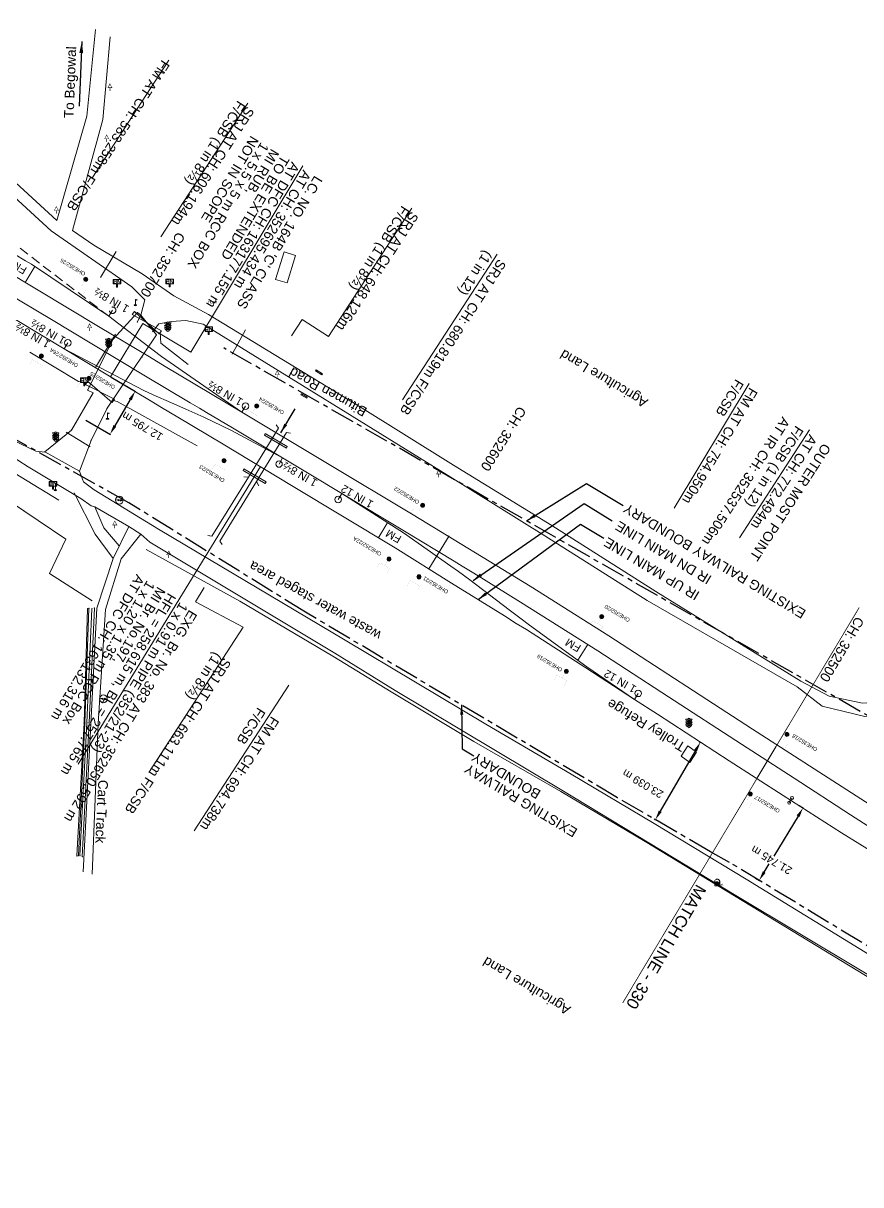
# Model space of a CAD drawing. Header units: metres. Extents: x 593168 to 611286, y 3401475 to 3412398.
# Drawn here: x 600349.7 to 600564.8, y 3407836.1 to 3408134.4 of the extents above; entities that cross this region are included whole.
import ezdxf
from ezdxf.enums import TextEntityAlignment as Align

# ---------------------------------------------------------------- set-up
doc = ezdxf.new("R2010")
doc.units = ezdxf.units.M
doc.header["$MEASUREMENT"] = 0
for name, pattern in [('CENTER', [2, 1.25, -0.25, 0.25, -0.25]), ('DASHED', [0.75, 0.5, -0.25]), ('PHANTOM', [2.5, 1.25, -0.25, 0.25, -0.25, 0.25, -0.25]), ('PHANTOM2', [1.25, 0.625, -0.125, 0.125, -0.125, 0.125, -0.125])]:
    doc.linetypes.add(name, pattern=pattern)
doc.layers.get('Defpoints').update_dxf_attribs({"lineweight": 0})
for name, color, linetype, lineweight in [('Arch', 7, 'Continuous', 0), ('BRIDGE DETAILS PLAN', 7, 'Continuous', 0), ('CANAL BOTTOM', 5, 'Continuous', 0), ('CANAL TOP', 5, 'Continuous', 0), ('Cart Track', 34, 'Continuous', 0), ('Compound Wall', 251, 'Continuous', 0), ('Culvert Parapet', 7, 'Continuous', 0), ('DFCC BOUNDARY', 6, 'CENTER', 0), ("DORAHA STN. SRJ's", 251, 'Continuous', 0), ('Electric Pole', 251, 'Continuous', 0), ('Exg track', 7, 'Continuous', 0), ("EXG. TP CH's", 7, 'Continuous', 0), ('Existing IR Chainage', 7, 'Continuous', 0), ('Existing IR Track', 7, 'Continuous', 0), ('Fence', 251, 'F-LINE', 0), ('Gate', 251, 'Continuous', 0), ('Grill', 251, 'Continuous', 0), ('Hecto metre stone', 251, 'Continuous', 0), ('Lamp_Post', 251, 'Continuous', 0), ('LC DETAILS IN PLAN', 7, 'Continuous', 0), ('Name Board', 251, 'Continuous', 0), ('OHE MAST', 8, 'Continuous', 0), ('OHE MAST TEXT', 8, 'Continuous', 0), ('Pavers', 7, 'Continuous', 0), ('PROPOSED DFCC TRACK', 1, 'Continuous', 0), ('Retaining Wall', 251, 'Continuous', 0), ('SH.NOS', 251, 'Continuous', 0), ('Shed', 251, 'Continuous', 0), ('Side Details', 251, 'Continuous', 0), ('Sign Board', 251, 'Continuous', 0), ('Subroad Edge', 34, 'Continuous', 0), ('Tbm Pillar', 251, 'Continuous', 0), ('Text1', 251, 'Continuous', 0), ('Trolley Stand', 251, 'Continuous', 0), ('Water Logged Area', 5, 'Continuous', 0)]:
    doc.layers.add(name, color=color, linetype=linetype, lineweight=lineweight)
doc.layers.add('Existing Railway Boundary', color=7, linetype='CENTER')
doc.layers.add('MATCH LINE', color=7, linetype='Continuous')
doc.styles.add('CUT-FILL', font='cut-fill.shx', dxfattribs={"height": 2})
doc.styles.add('NB', font='swissbo.ttf', dxfattribs={"height": 1.5})
doc.styles.add('ROMANS', font='romans.shx')
doc.styles.get("Standard").update_dxf_attribs({"font": 'arial.ttf'})
doc.styles.add('Style-Arial', font='arial.ttf')
doc.linetypes.add('F-LINE', pattern='A,0.6,["X",Standard,S=0.3,R=0,X=0,Y=-0.15],0.1', length=0.7)
doc.dimstyles.new('ISO-25', dxfattribs={"dimtxt": 2.5, "dimasz": 2.5, "dimexe": 1.25, "dimexo": 0.625, "dimtad": 1, "dimtxsty": 'Standard', "dimcen": 2.5, "dimadec": 0, "dimazin": 0, "dimtfac": 1, "dimtmove": 0, "dimatfit": 3, "dimfxl": 1, "dimarcsym": 0})
doc.dimstyles.get("Standard").update_dxf_attribs({"dimtxt": 2.5, "dimasz": 0.18, "dimexe": 0.18, "dimexo": 0.0625, "dimgap": 0.09, "dimtad": 0, "dimtih": 1, "dimtoh": 1, "dimdec": 3, "dimzin": 0, "dimdsep": 46, "dimtxsty": 'Standard', "dimcen": 0.09, "dimaunit": 1, "dimadec": 4, "dimazin": 0, "dimtfac": 1, "dimtdec": 3, "dimtofl": 0, "dimtmove": 0, "dimatfit": 3, "dimfxl": 1, "dimtolj": 1, "dimtzin": 0, "dimarcsym": 0})

# ---------------------------------------------------------------- blocks, each defined once
blk = doc.blocks.new('GT')
at = {"layer": 'Gate'}
for p, q in [((-0.5, -0.5), (-0.5, 0.5)), ((-0.5, 0.5), (0.5, -0.5)), ((0.5, 0.5), (0.5, -0.5))]:
    blk.add_line(p, q, dxfattribs=at)
blk.add_lwpolyline([(0.5, 0.5), (-0.5, -0.5)], dxfattribs=at)
blk = doc.blocks.new('EP')
blk.add_hatch(color=8).paths.add_polyline_path([(-0.21, -0.05), (-0.21, 0.16), (-0.93, -0.01), (-0.31, 0.07), (-0.31, -0.19), (0.31, 0), (0.31, -0.24), (0.94, -0.01), (0.41, -0.1), (0.43, 0.15)])
at = {"color": 8}
for p, q in [((-0.93, -0.01), (-0.21, 0.16)), ((-0.31, 0.07), (-0.93, -0.01)), ((-0.31, -0.19), (-0.31, 0.07)), ((0.31, 0), (-0.31, -0.19)), ((-0.21, 0.16), (-0.21, -0.05)), ((-0.21, -0.05), (0.43, 0.15)), ((0.31, -0.24), (0.31, 0)), ((0.43, 0.15), (0.41, -0.1)), ((0.94, -0.01), (0.31, -0.24)), ((0.41, -0.1), (0.94, -0.01))]:
    blk.add_line(p, q, dxfattribs=at)
blk.add_circle((0, 0), 1, dxfattribs=at)
blk = doc.blocks.new('HMS')
at = {"color": 1, "linetype": 'PHANTOM'}
for p, q in [((-0.62, 0), (-0.62, 1.24)), ((-0.62, 0), (0.62, 0)), ((0.62, 0), (0.62, 1.24))]:
    blk.add_line(p, q, dxfattribs=at)
blk.add_arc((0, 1.05), 0.648, 16.8431, 163.1569, dxfattribs=at)
at = {"color": 1, "linetype": 'PHANTOM', "style": 'ROMANS', "width": 0.9}
blk.add_text('HM', height=0.69, dxfattribs=at).set_placement((-0.65, 0.45))
blk = doc.blocks.new('LP')
for points in [[(0, 0), (0, 1.5)], [(0.25, 1.35), (0.44, 1.35)]]:
    blk.add_lwpolyline(points)
for centre, radius, start, end in [((0.07, 0.99), 0.519, 57.6425, 97.3165), ((0.34, 1.33), 0.094, 11.7012, 168.0476)]:
    blk.add_arc(centre, radius, start, end)
at = {"extrusion": (0, 0, -1)}
blk.add_ellipse((0, 0.01), major_axis=(0.308, 0), ratio=0.400495, dxfattribs=at)
blk.add_ellipse((0.35, 1.36), major_axis=(0.0017, 0.0438), ratio=0.461056, start_param=1.74022, end_param=4.575836)
blk = doc.blocks.new('NB')
for p, q in [((-0.98, 0.82), (-0.98, 1.98)), ((-0.98, 1.98), (0.98, 1.98)), ((-0.98, 0.82), (0.98, 0.82)), ((-0.13, 0.82), (-0.13, 0)), ((-0.13, 0), (0.13, 0)), ((0.13, 0.82), (0.13, 0)), ((0.98, 1.98), (0.98, 0.82))]:
    blk.add_line(p, q)
at = {"style": 'NB', "width": 1.025371}
blk.add_text('NB', height=0.988, rotation=180, dxfattribs=at).set_placement((0, 1.39), align=Align.MIDDLE)
blk = doc.blocks.new('SIG')
for color, points in [(1, [(-0.22, 0.42, 0.180295), (-0.01, 0.33, -0.00255), (0.01, 0.33, -0.00255), (0.02, 0.33, 0.180295), (0.23, 0.42, -0.002654), (0.25, 0.44, 0.184495), (0.33, 0.65, 1.000001), (-0.32, 0.65, 0.184495), (-0.24, 0.44, -0.002654)]), (2, [(0.23, -0.23, -0.002654), (0.25, -0.21, 0.184495), (0.33, 0.01, 1.000001), (-0.32, 0.01, 0.184495), (-0.24, -0.21, -0.002654), (-0.22, -0.23, 0.180295), (-0.01, -0.32, -0.00255), (0.01, -0.32, -0.00255), (0.02, -0.32, 0.180295)]), (3, [(0.23, -0.88, -0.002654), (0.25, -0.86, 0.184495), (0.33, -0.64, 1.000001), (-0.32, -0.64, 0.184495), (-0.24, -0.86, -0.002654), (-0.22, -0.88, 0.395599)])]:
    blk.add_hatch(color=color).paths.add_polyline_path(points)
for p, q in [((-0.31, 0.98), (-0.32, -0.9)), ((0.33, -0.9), (0.32, 0.98))]:
    blk.add_line(p, q)
for points in [[(-0.31, 0.98), (-0.81, 0.98, 0.198758), (-0.42, 0.41, 0.003814), (-0.31, 0.39, 0.003814)], [(-0.31, 0.33), (-0.81, 0.33, 0.198758), (-0.42, -0.23, 0.003727), (-0.32, -0.26, 0.003727)], [(0.32, 0.98), (0.82, 0.98, -0.198758), (0.44, 0.41, -0.003814), (0.32, 0.39, -0.003814)], [(0.32, 0.33), (0.82, 0.33, -0.198758), (0.44, -0.23, -0.003727), (0.33, -0.26, -0.003727)], [(-0.32, -0.32), (-0.81, -0.32, 0.198758), (-0.42, -0.88, 0.003639), (-0.32, -0.9)], [(0.33, -0.32), (0.82, -0.32, -0.198758), (0.44, -0.88, -0.003639), (0.33, -0.9)]]:
    blk.add_lwpolyline(points, format="xyb")
for centre, radius, start, end in [((0.01, 0.91), 0.324, 12.4049, 167.5951), ((0.01, 0.81), 0.357, 27.7578, 152.2422), ((0.01, -0.9), 0.324, 181.4572, 358.5428)]:
    blk.add_arc(centre, radius, start, end)
blk = doc.blocks.new('TSB')
at = {"const_width": 0.132}
blk.add_lwpolyline([(-0.51, 0.84), (0.54, 0.84), (0, 1.85)], close=True, dxfattribs=at)
at = {"const_width": 0.142}
blk.add_lwpolyline([(0, 0.84), (0, 0)], dxfattribs=at)
blk = doc.blocks.new('TSB110')
at = {"layer": 'SH.NOS', "const_width": 0.132}
blk.add_lwpolyline([(-0.51, 0.84), (0.54, 0.84), (0, 1.85)], close=True, dxfattribs=at)
at = {"layer": 'SH.NOS', "const_width": 0.142}
blk.add_lwpolyline([(0, 0.84), (0, 0)], dxfattribs=at)
at = {"layer": 'SH.NOS', "style": 'CUT-FILL'}
blk.add_text('110', height=0.2, dxfattribs=at).set_placement((-0.23, 1.03))
blk = doc.blocks.new('OHE MAST')
h = blk.add_hatch(color=256)
h.dxf.hatch_style = 1
edge = h.paths.add_edge_path()
edge.add_arc((0, 0), 0.514, 0, 360)
at = {"const_width": 0.01}
for points in [[(1.5, 3.5), (1.5, 2), (-1.5, 2), (-1.5, 3.5)], [(0, 2), (0, 0)]]:
    blk.add_lwpolyline(points, dxfattribs=at)
blk.add_circle((0, 0), 0.514)
blk = doc.blocks.new('*D232')
at = {"layer": 'Defpoints', "color": 0, "transparency": 16777216}
for p in [(600372.19, 3408043.56), (600365.71, 3408032.53), (600372.04, 3408028.82)]:
    blk.add_point(p, dxfattribs=at)
at = {"layer": 'PROPOSED DFCC TRACK', "color": 0, "lineweight": -2, "transparency": 16777216}
for p, q in [((600372.29, 3408043.5), (600378.62, 3408039.79)), ((600377.24, 3408037.7), (600373.3, 3408030.98)), ((600365.82, 3408032.46), (600372.14, 3408028.76))]:
    blk.add_line(p, q, dxfattribs=at)
at = {"layer": 'PROPOSED DFCC TRACK', "color": 0, "transparency": 16777216}
for points in [[(600376.88, 3408037.91), (600377.6, 3408037.49), (600378.51, 3408039.86)], [(600372.94, 3408031.19), (600373.66, 3408030.77), (600372.04, 3408028.82)]]:
    blk.add_solid(points, dxfattribs=at)
at = {"layer": 'PROPOSED DFCC TRACK', "color": 0, "lineweight": 0, "transparency": 16777216, "insert": (600380.36, 3408030.89), "char_height": 2, "attachment_point": 5, "rotation": 149, "style": 'Style-Arial'}
blk.add_mtext('\\A1;12.795 m', dxfattribs=at)
blk = doc.blocks.new('TerminatorOpen_0.5')
at = {"color": 0, "linetype": 'ByBlock', "lineweight": -2}
for q in [(-1, 0.25), (-1, 0), (-1, -0.25)]:
    blk.add_line((0, 0), q, dxfattribs=at)
blk = doc.blocks.new('*D177')
at = {"layer": 'Defpoints', "color": 0, "linetype": 'ByBlock', "ltscale": 5, "transparency": 16777216}
for p in [(600548.91, 3407933.51), (600537.65, 3407914.91), (600538.73, 3407914.25)]:
    blk.add_point(p, dxfattribs=at)
at = {"layer": 'DFCC BOUNDARY', "color": 0, "linetype": 'ByBlock', "lineweight": -2, "ltscale": 5, "transparency": 16777216}
for p, q in [((600549.02, 3407933.44), (600550.1, 3407932.79)), ((600548.7, 3407930.71), (600542.49, 3407920.46)), ((600540.03, 3407916.39), (600541.3, 3407918.5)), ((600537.75, 3407914.84), (600538.84, 3407914.19))]:
    blk.add_line(p, q, dxfattribs=at)
at = {"layer": 'DFCC BOUNDARY', "color": 0, "linetype": 'ByBlock', "ltscale": 5, "transparency": 16777216}
for points in [[(600548.34, 3407930.93), (600549.06, 3407930.5), (600549.99, 3407932.85)], [(600539.67, 3407916.61), (600540.38, 3407916.17), (600538.73, 3407914.25)]]:
    blk.add_solid(points, dxfattribs=at)
at = {"layer": 'DFCC BOUNDARY', "color": 0, "linetype": 'ByBlock', "ltscale": 5, "transparency": 16777216, "insert": (600541.9, 3407919.48), "char_height": 2, "attachment_point": 5, "rotation": 149, "style": 'Style-Arial'}
blk.add_mtext('\\A1;21.745 m', dxfattribs=at)
blk = doc.blocks.new('*D186')
at = {"layer": 'Defpoints', "color": 0, "linetype": 'ByBlock', "ltscale": 5, "transparency": 16777216}
for p in [(600523.23, 3407950), (600511.64, 3407930.08), (600512.07, 3407929.83)]:
    blk.add_point(p, dxfattribs=at)
at = {"layer": 'DFCC BOUNDARY', "color": 0, "linetype": 'ByBlock', "lineweight": -2, "ltscale": 5, "transparency": 16777216}
for p, q in [((600523.34, 3407949.93), (600523.76, 3407949.68)), ((600522.4, 3407947.59), (600513.33, 3407932)), ((600511.75, 3407930.02), (600512.18, 3407929.77))]:
    blk.add_line(p, q, dxfattribs=at)
at = {"layer": 'DFCC BOUNDARY', "color": 0, "linetype": 'ByBlock', "ltscale": 5, "transparency": 16777216}
for points in [[(600522.04, 3407947.8), (600522.76, 3407947.38), (600523.66, 3407949.75)], [(600512.97, 3407932.2), (600513.69, 3407931.79), (600512.07, 3407929.83)]]:
    blk.add_solid(points, dxfattribs=at)
at = {"layer": 'DFCC BOUNDARY', "color": 0, "linetype": 'ByBlock', "ltscale": 5, "transparency": 16777216, "insert": (600508.86, 3407939.07), "char_height": 2, "attachment_point": 5, "rotation": 149, "style": 'Style-Arial'}
blk.add_mtext('\\A1;23.039 m', dxfattribs=at)

msp = doc.modelspace()

# ---------------------------------------------------------------- linework, layer by layer
at = {"layer": 'Arch'}
for points in [[(600369.5992, 3408069.0472, 260.7867), (600373.6103, 3408075.7666, 260.5837)], [(600403.4346, 3408049.3538, 262.0683), (600406.8564, 3408055.6505, 259.8919)], [(600360.7496, 3408029.3671, 261.7424), (600366.9088, 3408025.6071, 260.9506)]]:
    msp.add_polyline3d(points, dxfattribs=at)
at = {"layer": 'BRIDGE DETAILS PLAN', "lineweight": 13, "flags": 128}
msp.add_lwpolyline([(600410.6355, 3408020.4903), (600363.8343, 3407944.092)], dxfattribs=at)
at = {"layer": 'CANAL BOTTOM'}
for points in [[(600366.6165, 3407984.1192, 257.6986), (600365.5698, 3407954.6477, 257.7866), (600363.9004, 3407920.6415, 257.7886)], [(600364.3038, 3407920.6054, 257.8056), (600366.1234, 3407954.7203, 257.8315), (600367.379, 3407984.0085, 257.7496)]]:
    msp.add_polyline3d(points, dxfattribs=at)
for p in [(600366.616, 3407984.119, 257.699), (600367.379, 3407984.008, 257.75), (600365.57, 3407954.648, 257.787), (600366.123, 3407954.72, 257.832), (600363.9, 3407920.642, 257.789), (600364.304, 3407920.605, 257.806)]:
    msp.add_point(p, dxfattribs=at)
at = {"layer": 'CANAL TOP'}
for points in [[(600363.5379, 3407920.5244, 257.9685), (600365.3824, 3407954.6709, 257.8925), (600366.2933, 3407984.0569, 257.8196)], [(600368.0329, 3407984.1627, 257.9075), (600366.6482, 3407954.8066, 258.1095), (600364.8847, 3407920.3768, 258.0955)]]:
    msp.add_polyline3d(points, dxfattribs=at)
for p in [(600366.293, 3407984.057, 257.82), (600368.033, 3407984.163, 257.908), (600365.382, 3407954.671, 257.893), (600366.648, 3407954.807, 258.109), (600363.538, 3407920.524, 257.969), (600364.885, 3407920.377, 258.095)]:
    msp.add_point(p, dxfattribs=at)
at = {"layer": 'Cart Track'}
for points in [[(600362.8678, 3408013.7808, 258.8493), (600368.1959, 3408003.1945, 258.3454), (600372.8497, 3407996.8887, 258.1305)], [(600368.1322, 3408010.1907, 258.6703), (600370.4789, 3408004.7802, 258.3184), (600374.4257, 3408000.1439, 258.247)], [(600365.117, 3407916.4831, 258.2612), (600368.6914, 3407984.1434, 258.0415), (600372.8497, 3407996.8887, 258.1305), (600376.839, 3408005.1285, 258.4254)], [(600379.9792, 3408003.1788, 258.3214), (600374.9229, 3407996.787, 258.0705), (600370.8852, 3407983.8087, 258.0925), (600369.0104, 3407954.5399, 258.1285), (600367.4823, 3407915.8762, 258.2639)]]:
    msp.add_polyline3d(points, dxfattribs=at)
at = {"layer": 'Compound Wall'}
msp.add_polyline3d([(600358.8757, 3408011.91, 258.5823), (600292.1717, 3408052.5005, 258.7013), (600288.5493, 3408046.6324, 258.5803)], dxfattribs=at)
at = {"layer": 'Culvert Parapet'}
for points in [[(600426.3907, 3408044.0466, 258.6853), (600424.7911, 3408045.0562, 258.7083), (600425.0098, 3408045.3184, 258.7103), (600426.6096, 3408044.3087, 258.7103)], [(600422.6809, 3408038.3053, 258.6233), (600421.1868, 3408039.1922, 258.6493), (600421.0406, 3408038.931, 258.6783), (600422.5348, 3408038.044, 258.6783)]]:
    msp.add_polyline3d(points, close=True, dxfattribs=at)
at = {"layer": "DORAHA STN. SRJ's", "lineweight": 13, "flags": 128}
for points in [[(600387.102, 3408124.837), (600367.3967, 3408094.4882)], [(600449.5628, 3408086.8668), (600428.1694, 3408053.9182), (600421.4044, 3408058.3107), (600418.6617, 3408054.0866)], [(600471.4469, 3408075.0319), (600447.1767, 3408037.6525)], [(600551.6612, 3408029.9393), (600533.6801, 3408002.2461)], [(600396.1869, 3407989.466), (600394.0015, 3407985.7693), (600406.2488, 3407979.3095), (600381.9785, 3407941.9302)], [(600417.9535, 3407964.369), (600393.6833, 3407926.9896)]]:
    msp.add_lwpolyline(points, dxfattribs=at)
at = {"layer": "DORAHA STN. SRJ's", "color": 88, "lineweight": 13, "flags": 128}
msp.add_lwpolyline([(600407.3907, 3408113.8678), (600385.0843, 3408079.513)], dxfattribs=at)
at = {"layer": "DORAHA STN. SRJ's", "lineweight": 13, "elevation": 259.9969, "flags": 128}
msp.add_lwpolyline([(600536.1432, 3408041.8569), (600516.9065, 3408009.8236)], dxfattribs=at)
at = {"layer": 'Exg track'}
for p, q in [((600360.2921, 3408050.7221), (600361.2168, 3408052.2765)), ((600405.9148, 3408034.4547), (600406.8395, 3408036.0091)), ((600416.3602, 3408022.722), (600415.4355, 3408021.1676)), ((600431.5421, 3408013.6074), (600430.6174, 3408012.053)), ((600506.7155, 3407960.717), (600507.6402, 3407962.2714))]:
    msp.add_line(p, q, dxfattribs=at)
at = {"layer": 'Exg track', "const_width": 0.3}
for points in [[(600352.7207, 3408071.8851), (600350.2513, 3408067.7651)], [(600443.2943, 3408006.1086), (600440.9403, 3408002.2089)]]:
    msp.add_lwpolyline(points, dxfattribs=at)
at = {"layer": 'Exg track', "const_width": 0.3, "elevation": 259.9969}
msp.add_lwpolyline([(600492.1571, 3407970.7747), (600494.7132, 3407974.816)], dxfattribs=at)
at = {"layer": 'Exg track'}
for centre in [(600361.2168, 3408052.2765), (600406.8395, 3408036.0091), (600415.4355, 3408021.1676), (600430.6174, 3408012.053), (600507.6402, 3407962.2714)]:
    msp.add_circle(centre, 0.8325, dxfattribs=at)
at = {"layer": "EXG. TP CH's", "color": 7, "lineweight": 0, "flags": 128}
msp.add_lwpolyline([(600546.421, 3407934.2107), (600547.162, 3407935.4039)], dxfattribs=at)
at = {"layer": "EXG. TP CH's", "color": 7, "lineweight": 0}
for centre in [(600546.421, 3407934.2107), (600547.162, 3407935.4039)]:
    msp.add_circle(centre, 0.375, dxfattribs=at)
at = {"layer": 'Existing IR Chainage', "color": 7, "linetype": 'Continuous', "lineweight": 13, "flags": 128}
for points in [[(600373.4298, 3408054.4875), (600368.274, 3408045.9191)], [(600459.1611, 3408002.7434), (600453.888, 3407994.2467)], [(600543.0403, 3407948.5783), (600538.1408, 3407940.3887)]]:
    msp.add_lwpolyline(points, dxfattribs=at)
at = {"layer": 'Existing IR Track', "color": 88, "linetype": 'DASHED', "ltscale": 5}
msp.add_line((600371.7741, 3408059.102), (600372.6988, 3408060.6564), dxfattribs=at)
at = {"layer": 'Existing IR Track', "color": 0, "linetype": 'DASHED', "ltscale": 5, "flags": 128}
msp.add_lwpolyline([(600371.7741, 3408059.102), (600352.7103, 3408073.6753), (600351.4286, 3408074.6873), (600348.6872, 3408076.7912), (600341.272, 3408082.5498), (600311.4863, 3408102.3599), (600287.0632, 3408120.9234), (600260.655, 3408148.6428), (600249.3309, 3408163.1641), (600235.3453, 3408181.8862), (600218.1266, 3408202.5097), (600199.1191, 3408221.1831), (600188.3962, 3408229.5465), (600164.7737, 3408244.6274), (600138.4067, 3408260.3476), (600113.8224, 3408274.9741), (600086.4067, 3408291.3862), (600061.2619, 3408306.475), (600034.6374, 3408322.3375), (600016.572, 3408333.1355), (599985.9365, 3408351.4066), (599957.6168, 3408368.3825), (599953.3616, 3408370.9223)], dxfattribs=at)
at = {"layer": 'Existing IR Track', "color": 0, "flags": 128}
for points in [[(600371.7741, 3408059.102), (600351.8697, 3408072.4561), (600350.353, 3408073.3268), (600347.4907, 3408075.0847), (600339.4194, 3408079.9213), (600308.851, 3408097.9517), (600294.5571, 3408106.3447), (600292.5249, 3408107.5299), (600290.6416, 3408108.6556), (600271.5201, 3408120.04), (600254.0619, 3408130.3602), (600229.2081, 3408145.165), (600206.4063, 3408158.8602)], [(600771.9852, 3407809.7788), (600738.7427, 3407829.7062), (600705.6264, 3407849.4257), (600671.4491, 3407870.0453), (600638.552, 3407889.8818), (600606.873, 3407908.9974), (600584.4159, 3407922.6305), (600564.8022, 3407935.1631), (600537.0206, 3407953.0677), (600500.1394, 3407977.0439), (600479.8842, 3407989.8178), (600449.876, 3408008.1096), (600405.9148, 3408034.4547), (600386.1871, 3408046.2245), (600384.4007, 3408047.2822), (600381.721, 3408048.9093), (600369.5231, 3408056.2142), (600336.6831, 3408075.8974)], [(600405.9148, 3408034.4547), (600385.2815, 3408048.7389), (600383.1338, 3408050.423), (600371.7741, 3408059.102)], [(600416.3602, 3408022.722), (600403.0909, 3408029.841), (600396.1119, 3408033.1811), (600391.5346, 3408035.2348), (600387.8383, 3408036.8658), (600383.1386, 3408038.9696), (600380.7291, 3408040.0777), (600360.2921, 3408050.7221)], [(600506.7155, 3407960.717), (600494.4534, 3407969.1066), (600479.7202, 3407979.809), (600477.2541, 3407981.6775), (600474.5338, 3407983.7674), (600464.4422, 3407991.4071), (600461.5136, 3407993.5578), (600459.5773, 3407994.9693), (600447.3839, 3408003.4992), (600431.5421, 3408013.6074)]]:
    msp.add_lwpolyline(points, dxfattribs=at)
at = {"layer": 'Existing IR Track', "color": 0, "lineweight": 15, "flags": 128}
for points in [[(600581.2873, 3407918.8515), (600562.1568, 3407931.0482), (600547.6782, 3407940.4595), (600534.1571, 3407949.2484), (600515.4367, 3407961.4035), (600497.2823, 3407973.191), (600477.4503, 3407985.7347), (600465.4739, 3407993.1196), (600462.4868, 3407994.9412), (600460.3943, 3407996.2003), (600447.6138, 3408003.9579), (600431.5421, 3408013.6074), (600423.195, 3408018.6108), (600416.3602, 3408022.722), (600403.4873, 3408030.4193), (600396.7889, 3408034.4358), (600395.0423, 3408035.5148), (600392.6481, 3408036.9143), (600380.7522, 3408044.0006), (600366.9022, 3408052.3263), (600356.9694, 3408058.2514), (600334.0791, 3408071.906)], [(600578.7283, 3407914.8208), (600559.8756, 3407926.5043), (600544.897, 3407936.0721), (600531.0434, 3407944.9233), (600512.5906, 3407956.9027), (600506.7155, 3407960.717), (600494.2102, 3407968.871), (600478.9901, 3407978.6329), (600476.3611, 3407980.2497), (600473.3664, 3407982.1582), (600459.7548, 3407990.6057), (600445.2525, 3407999.6059), (600418.6536, 3408015.662), (600401.0613, 3408026.2556), (600389.4253, 3408033.2278), (600385.2919, 3408035.7044), (600382.561, 3408037.325), (600378.1699, 3408039.9645), (600354.4384, 3408054.2445), (600347.799, 3408058.2396)]]:
    msp.add_lwpolyline(points, dxfattribs=at)
at = {"layer": 'Existing IR Track', "color": 88, "linetype": 'DASHED', "ltscale": 5}
msp.add_circle((600372.6988, 3408060.6564), 0.8325, dxfattribs=at)
at = {"layer": 'Existing Railway Boundary', "ltscale": 5}
for points in [[(601317.2433, 3407450.7097), (601224.899, 3407507.0908), (601103.8361, 3407576.9037), (601076.3041, 3407593.1922), (601027.0445, 3407622.1279), (600800.8989, 3407757.7565), (600729.53, 3407800.2216), (600590.7896, 3407882.7312), (600531.0891, 3407918.878), (600526.2178, 3407921.6024), (600502.3694, 3407935.4788), (600422.2553, 3407983.1065), (600376.8527, 3408011.2163), (600345.4847, 3408028.7629), (600315.7213, 3408046.6622), (600129.9447, 3408159.317), (599995.7813, 3408208.5798), (599954.336, 3408225.7264), (599945.3157, 3408214.7803), (599936.2222, 3408204.7154)], [(602240.837, 3406937.0674), (602116.2948, 3407010.7668), (601764.5806, 3407219.7883), (601759.3642, 3407222.2685), (601653.1238, 3407292.2946), (601441.2096, 3407415.0505), (601397.917, 3407440.7299), (601301.0475, 3407498.7265), (601241.8375, 3407534.2132), (601188.4611, 3407565.6026), (601139.5754, 3407594.3481), (601094.5264, 3407622.448), (600939.9459, 3407716.091), (600853.7892, 3407766.6119), (600798.1443, 3407818.9628), (600756.3389, 3407844.4101), (600651.5465, 3407908.0731), (600401.2293, 3408050.9686)]]:
    msp.add_lwpolyline(points, dxfattribs=at)
at = {"layer": 'Fence'}
for points in [[(600367.4445, 3407986.0539), (600356.5354, 3407993.0441), (600360.7124, 3408001.8631), (600339.3094, 3408016.2496), (600288.6975, 3408046.7562)], [(600744.131, 3407784.494), (600708.9321, 3407805.2243), (600675.3063, 3407825.3436), (600637.1202, 3407847.6194), (600592.9604, 3407874.1774), (600572.393, 3407885.9944), (600509.4416, 3407924.2791), (600487.7753, 3407937.0803), (600465.4538, 3407949.9255), (600444.2684, 3407962.6281), (600429.2318, 3407971.786), (600405.4027, 3407985.9302), (600381.3379, 3407999.2411)]]:
    msp.add_lwpolyline(points, dxfattribs=at)
at = {"layer": 'Grill'}
for points in [[(600384.9233, 3408054.951, 260.2538), (600385.0667, 3408052.1775, 260.1619), (600392.1354, 3408046.7008, 260.0949)], [(600365.9892, 3408041.9644, 260.6357), (600363.9658, 3408042.3292, 260.2808), (600351.4192, 3408049.8816, 260.1119)], [(600372.8942, 3408037.446, 260.7517), (600373.8803, 3408037.2525, 260.4368), (600394.3836, 3408025.8043, 260.4988)]]:
    msp.add_polyline3d(points, dxfattribs=at)
at = {"layer": 'LC DETAILS IN PLAN', "lineweight": 13, "flags": 128}
msp.add_lwpolyline([(600372.186, 3408043.565), (600380.4622, 3408057.2521), (600392.7702, 3408049.846), (600421.5288, 3408097.6991)], dxfattribs=at)
at = {"layer": 'MATCH LINE', "linetype": 'PHANTOM2', "ltscale": 15, "const_width": 0.2}
msp.add_lwpolyline([(600564.4287, 3407984.3298), (600503.681, 3407882.7878)], dxfattribs=at)
at = {"layer": 'Pavers'}
msp.add_polyline3d([(600371.2968, 3408035.4995, 259.808), (600367.1847, 3408027.2262, 259.1912), (600364.2099, 3408019.3109, 259.0302), (600355.3304, 3408024.2534, 258.9102), (600362.1215, 3408029.8689, 259.1482), (600367.6792, 3408039.4141, 259.795), (600366.2657, 3408040.1587, 259.9359), (600372.8273, 3408053.1891, 259.605), (600379.1095, 3408060.0584, 259.2451), (600379.9313, 3408059.4183, 259.1712), (600383.9529, 3408054.3243, 259.3431)], close=True, dxfattribs=at)
for p in [(600379.11, 3408060.058, 259.245), (600379.929, 3408059.408, 259.172), (600379.021, 3408057.592, 259.318), (600372.827, 3408053.189, 259.605), (600383.953, 3408054.324, 259.343), (600380.224, 3408048.674, 259.512), (600366.266, 3408040.159, 259.936), (600367.679, 3408039.414, 259.795), (600371.297, 3408035.499, 259.808), (600362.121, 3408029.869, 259.148), (600367.185, 3408027.226, 259.191), (600355.33, 3408024.253, 258.91), (600364.197, 3408019.308, 259.03)]:
    msp.add_point(p, dxfattribs=at)
at = {"layer": 'PROPOSED DFCC TRACK', "color": 7, "linetype": 'Continuous', "flags": 128}
for points, elevation in [([(600406.389, 3408017.8451), (600407.6251, 3408017.8288), (600415.3179, 3408030.3816), (600414.7391, 3408031.2606)], 259.6035), ([(600410.2461, 3408015.5757), (600409.6704, 3408016.6697), (600417.3632, 3408029.2224), (600418.4092, 3408029.1057)], 259.6045)]:
    msp.add_lwpolyline(points, dxfattribs=dict(at, elevation=elevation))
at = {"layer": 'PROPOSED DFCC TRACK', "linetype": 'Continuous', "flags": 128}
for points, elevation in [([(600407.6251, 3408017.8288), (600398.1788, 3408002.6493), (600397.1348, 3408002.783)], 259.6035), ([(600409.6704, 3408016.6697), (600400.2351, 3408001.3633), (600400.8122, 3408000.4831)], 259.6045)]:
    msp.add_lwpolyline(points, dxfattribs=dict(at, elevation=elevation))
at = {"layer": 'Retaining Wall'}
for points in [[(600411.682, 3408028.5382, 259.561), (600417.3757, 3408025.2051, 259.579), (600417.5282, 3408025.6447, 259.604), (600411.8345, 3408028.9778, 259.604)], [(600412.114, 3408016.5759, 259.607), (600406.4322, 3408019.9387, 259.6), (600406.2094, 3408019.5179, 259.604), (600411.8912, 3408016.1551, 259.604)]]:
    msp.add_polyline3d(points, close=True, dxfattribs=at)
at = {"layer": 'Shed'}
msp.add_polyline3d([(600417.5149, 3408067.675, 259.731), (600414.5701, 3408068.5772, 259.769), (600416.7129, 3408075.6162, 259.0432), (600419.6577, 3408074.7141, 259.0052)], close=True, dxfattribs=at)
at = {"layer": 'Subroad Edge'}
for points in [[(600368.3276, 3408132.7017, 258.3963), (600366.1053, 3408110.4822, 258.4034), (600358.3422, 3408083.7346, 258.6723), (600333.9695, 3408106.0658, 258.5983), (600302.2929, 3408145.4931, 258.5044), (600293.487, 3408156.4086, 258.6553), (600223.3747, 3408226.4983, 258.7833), (600210.7312, 3408235.853, 258.8243), (600209.5668, 3408236.7547, 258.8503), (600202.4877, 3408241.9739, 258.7993), (600172.0147, 3408264.5688, 258.7093), (600168.2839, 3408267.27, 258.6563), (600166.1761, 3408270.401, 258.6223), (600165.9626, 3408288.2335, 258.4814)], [(600088.6533, 3408172.7205, 258.6153), (600094.3857, 3408170.4535, 258.5893), (600134.4616, 3408152.4555, 258.4914), (600155.1841, 3408140.8129, 258.3584), (600209.59, 3408110.4267, 258.1045), (600230.2703, 3408097.9064, 258.1075), (600256.8425, 3408081.6887, 258.1415), (600285.4314, 3408064.0284, 258.0075), (600306.8612, 3408051.0591, 258.1155), (600345.1063, 3408028.1964, 258.5983), (600353.021, 3408024.4762, 258.8562), (600355.3593, 3408024.2495, 258.9112)], [(600798.9934, 3407825.1183, 258.1305), (600724.4816, 3407868.5348, 258.0595), (600695.4321, 3407887.3, 258.0425), (600666.9406, 3407903.7812, 257.9925), (600640.3407, 3407920.1649, 257.8785), (600583.7849, 3407953.7552, 257.8156), (600571.7811, 3407960.2856, 258.0345), (600565.2274, 3407959.7897, 258.0885), (600556.7037, 3407961.5816, 257.9995), (600549.459, 3407965.4205, 258.0335), (600534.1874, 3407974.8464, 257.9865), (600512.1744, 3407988.3924, 257.3217), (600485.5193, 3408005.3692, 258.0315), (600460.2286, 3408020.875, 258.0945), (600435.457, 3408036.3322, 258.1095), (600397.2895, 3408059.5736, 258.5313), (600388.4166, 3408064.3593, 258.8682), (600380.2747, 3408069.9629, 258.7023), (600367.8768, 3408077.3617, 258.5363), (600362.4435, 3408081.1515, 258.5473), (600370.165, 3408109.6531, 258.3404), (600372.0775, 3408130.8266, 258.3291)], [(600379.0208, 3408057.5918, 259.3181), (600379.9313, 3408059.4183, 259.1712), (600380.9753, 3408063.3183, 258.8113), (600377.6719, 3408066.6901, 258.7173), (600356.8889, 3408081.0218, 258.7313), (600331.2988, 3408104.5269, 258.6403)], [(600757.1634, 3407845.8671, 258.1125), (600723.0046, 3407865.9471, 258.1355), (600693.5352, 3407884.4499, 258.0555), (600665.178, 3407901.085, 257.9255), (600638.9039, 3407917.9623, 257.8795), (600582.4041, 3407950.6437, 257.8935), (600570.9084, 3407956.9251, 257.9255), (600565.8913, 3407956.3686, 258.0435), (600554.8918, 3407958.9694, 258.0055), (600548.5231, 3407963.9741, 257.9325), (600509.9579, 3407986.1072, 257.9885), (600483.6486, 3408002.7576, 258.0325), (600458.7377, 3408018.3054, 258.0435), (600434.2142, 3408033.4671, 258.0275), (600395.9568, 3408057.0557, 258.5233), (600391.4616, 3408057.9973, 258.7543), (600387.7212, 3408057.7802, 259.0212), (600384.5409, 3408057.1799, 259.1752), (600382.9836, 3408055.1208, 259.3151)], [(600963.7521, 3407653.6871, 258.1005), (600933.7456, 3407671.8926, 258.1485), (600911.9525, 3407685.1251, 258.0725), (600877.1955, 3407706.2085, 258.1185), (600824.3833, 3407737.9236, 258.1155), (600806.0995, 3407748.9153, 258.1095), (600792.0116, 3407756.8344, 258.2114), (600744.4428, 3407785.1476, 258.1724), (600709.2156, 3407805.8783, 258.2144), (600674.5898, 3407826.7213, 258.1395), (600603.492, 3407868.7656, 258.0835), (600565.6214, 3407890.6802, 258.0845), (600532.7257, 3407910.4057, 258.0955), (600488.0185, 3407937.4354, 258.0575), (600445.2705, 3407963.0509, 258.1085), (600429.7554, 3407972.5738, 258.1305), (600382.2869, 3408001.0583, 258.2724), (600379.9792, 3408003.1788, 258.3214), (600376.839, 3408005.1285, 258.4254), (600368.1322, 3408010.1907, 258.6703), (600367.1834, 3408010.3897, 258.7263), (600364.5416, 3408012.3183, 258.7963), (600351.0258, 3408020.4237, 258.8263), (600342.985, 3408025.5583, 258.5763)], [(600364.2099, 3408019.3109, 259.0302), (600365.2057, 3408016.6339, 258.9212), (600367.9563, 3408014.5102, 258.7963), (600384.5207, 3408004.3981, 258.3054), (600432.4556, 3407975.9142, 258.1555), (600468.5001, 3407954.3782, 258.0385), (600490.4942, 3407941.5282, 258.0315), (600511.7307, 3407928.8501, 257.9865), (600535.3557, 3407914.6012, 258.0545), (600568.19, 3407894.4473, 258.0475), (600594.8102, 3407878.7272, 258.0795), (600605.4856, 3407872.476, 257.9815), (600639.5062, 3407851.9306, 258.0725), (600676.6446, 3407830.4867, 258.1565), (600711.3424, 3407809.8644, 258.1904), (600793.5262, 3407760.8085, 258.1675), (600807.7109, 3407752.2411, 258.1724), (600825.921, 3407741.1987, 258.0555), (600878.6657, 3407709.3768, 258.0755), (600913.3839, 3407688.8322, 258.1265), (600935.5845, 3407675.2496, 258.0695), (600965.7924, 3407657.7199, 258.0965)]]:
    msp.add_polyline3d(points, dxfattribs=at)
at = {"layer": 'Trolley Stand'}
msp.add_polyline3d([(600518.6887, 3407946.1356, 259.824), (600520.9538, 3407944.5578, 259.756), (600522.6399, 3407947.2066, 259.9139), (600520.3741, 3407948.7849, 259.9139)], close=True, dxfattribs=at)

# ---------------------------------------------------------------- block references
at = {"layer": 'Electric Pole', "xscale": 0.9997078269552191, "yscale": 0.9997078269552191, "zscale": 0.9997078269552191}
for p in [(600374.4259, 3408011.8956, 259.5141), (600370.3421, 3407960.865, 260.0099)]:
    msp.add_blockref('EP', p, dxfattribs=at)
at = {"layer": 'Gate'}
for p, xscale, yscale, zscale, rotation in [((600381.4811, 3408057.459, 156.3202), 8.517913610400925, 0.9997078268772508, 8.517913610400925, 144.3120825948603), ((600369.4417, 3408039.7052, 156.3202), 8.25206444444837, 0.9997078268772505, 8.25206444444837, 326.3120825961868)]:
    msp.add_blockref('GT', p, dxfattribs=dict(at, xscale=xscale, yscale=yscale, zscale=zscale, rotation=rotation))
at = {"layer": 'Hecto metre stone', "xscale": 0.9997078269552191, "yscale": 0.9997078269552191, "zscale": 0.9997078269552191}
msp.add_blockref('HMS', (600527.9691, 3407912.8637, 258.5723), dxfattribs=at)
at = {"layer": 'Lamp_Post', "xscale": 0.9997078269552191, "yscale": 0.9997078269552191, "zscale": 0.9997078269552191}
for p in [(600378.5543, 3408061.9133, 260.9676), (600371.3928, 3408032.7696, 262.7381), (600358.0019, 3408014.4298, 260.4348)]:
    msp.add_blockref('LP', p, dxfattribs=at)
at = {"layer": 'Name Board', "xscale": 0.9997078269552191, "yscale": 0.9997078269552191, "zscale": 0.9997078269552191}
for p in [(600373.8616, 3408066.5997, 259.2931), (600387.3531, 3408066.6283, 259.5351), (600397.4065, 3408054.3881, 260.4338), (600365.4484, 3408041.2792, 262.3002), (600357.3831, 3408014.6838, 259.9619)]:
    msp.add_blockref('NB', p, dxfattribs=at)
at = {"layer": 'OHE MAST', "rotation": 149.0208306544456}
for p in [(600365.8117, 3408068.6183), (600354.4029, 3408048.9263), (600366.6265, 3408043.1957), (600409.7109, 3408036.0589), (600401.3119, 3408022.0257), (600452.3153, 3408010.574), (600443.6901, 3407996.7416), (600451.3776, 3407992.1976), (600498.294, 3407981.9833), (600489.2291, 3407967.9649), (600545.8348, 3407951.7225), (600536.4565, 3407936.4672)]:
    msp.add_blockref('OHE MAST', p, dxfattribs=at)
at = {"layer": 'Sign Board', "xscale": 0.9997078269552191, "yscale": 0.9997078269552191, "zscale": 0.9997078269552191}
for name, p in [('TSB', (600372.0074, 3408116.9506, 260.4958)), ('TSB', (600371.1631, 3408103.8234, 260.0099)), ('TSB', (600358.2508, 3408085.4199, 260.8167)), ('TSB110', (600366.7851, 3408055.3072, 260.0279)), ('SIG', (600386.8755, 3408056.4198, 260.2099)), ('SIG', (600371.692, 3408052.2461, 260.5618)), ('TSB', (600414.9568, 3408043.2387, 260.6627)), ('SIG', (600358.0786, 3408028.1983, 263.267)), ('TSB', (600456.4344, 3408017.7832, 260.2618)), ('TSB', (600373.2402, 3408004.6791, 259.817)), ('TSB', (600387.1173, 3407996.9992, 258.0805)), ('SIG', (600520.6943, 3407954.6736, 261.2545))]:
    msp.add_blockref(name, p, dxfattribs=at)

# ---------------------------------------------------------------- texts
at = {"layer": 'BRIDGE DETAILS PLAN', "color": 10, "style": 'Style-Arial'}
for s, p in [('AT DFC CH: 163132.316 m ', (600378.8722, 3407993.023)), ('1 x 1.20 x 1.35 m RCC Box', (600381.5748, 3407991.438)), ('MI Br. No.197,', (600384.2774, 3407989.8529))]:
    msp.add_text(s, height=2.5, rotation=239, dxfattribs=at).set_placement(p)
at = {"layer": 'BRIDGE DETAILS PLAN', "style": 'Style-Arial'}
for s, p in [('HFL = 258.615 m, BL = 257.765 m ', (600386.98, 3407988.2679)), ('1 x 0.91 m PIPE (352/21-23)', (600390.0232, 3407985.8521)), ('EXG. Br. No. 383 AT CH: 352650.592 m', (600392.4175, 3407983.9056))]:
    msp.add_text(s, height=2.5, rotation=239, dxfattribs=at).set_placement(p)
at = {"layer": 'Cart Track'}
msp.add_text('Cart Track', height=2.5, rotation=267.243521, dxfattribs=at).set_placement((600369.0467, 3407940.1282, 156.3202))
at = {"layer": "DORAHA STN. SRJ's", "lineweight": 13, "char_height": 2.5, "attachment_point": 4, "line_spacing_factor": 0.648, "style": 'Style-Arial'}
for s, insert, width, rotation in [('\\pxsm1;FM AT CH: 583.258m F/CSB', (600386.4493, 3408124.4436), 43.500385, 237.004561), ('{\\C88;SRJ AT CH: 606.194m F/CSB (1 in 8½)}', (600406.738, 3408113.4744), 37.461981, 237.004561), ('SRJ AT CH: 648.126m F/CSB (1 in 8½)', (600448.9101, 3408086.4734), 42.059303, 237.004561), ('\\pxsm1;SRJ AT CH: 680.819m F/CSB (1 in 12)', (600470.7942, 3408074.6385), 48.267487, 237.004561), ('\\pxsm1;FM AT CH: 754.950m F/CSB ', (600535.592, 3408041.4462), 37.148229, 239.014295), ('\\pxsm1;OUTER MOST POINT AT CH: 772.494m \\PF/CSB (1 in 12)\\PAT IR CH: 352537.506m', (600550.9563, 3408029.4025), 39.868408, 237.004561), ('SRJ AT CH: 663.111m F/CSB (1 in 8½)', (600400.7715, 3407971.8676), 48.267487, 237.004561), ('\\pxsm1;FM AT CH: 694.738m F/CSB', (600412.7985, 3407957.0415), 39.370982, 237.004561)]:
    msp.add_mtext(s, dxfattribs=dict(at, insert=insert, width=width, rotation=rotation))
at = {"layer": 'Exg track'}
for s, p in [('FM', (600350.8738, 3408071.4818)), ('1 IN 8½', (600356.887, 3408052.5217)), ('1 IN 8½', (600360.8645, 3408053.4904)), ('1 IN 8½', (600406.3465, 3408037.7188)), ('1 IN 8½', (600425.5057, 3408016.9161)), ('1 IN 12', (600439.8769, 3408011.4243)), ('FM', (600447.0596, 3408002.4469)), ('FM', (600493.1795, 3407974.4753)), ('1 IN 12', (600507.415, 3407963.9495))]:
    msp.add_text(s, height=2, rotation=149.797857, dxfattribs=at).set_placement(p)
at = {"layer": 'Existing IR Chainage', "color": 7, "lineweight": 0, "char_height": 2.5, "attachment_point": 6, "line_spacing_factor": 0.60036, "style": 'Style-Arial'}
for s, insert, rotation in [('CH: 352700', (600380.7699, 3408064.3608), 238.963399), ('CH: 352600', (600468.152, 3408019.7158), 238.175972), ('CH: 352500', (600555.2128, 3407965.5576), 239.318651)]:
    msp.add_mtext(s, dxfattribs=dict(at, insert=insert, rotation=rotation))
at = {"layer": 'Existing IR Track', "color": 88, "linetype": 'DASHED', "ltscale": 5}
msp.add_text('1 IN 8½', height=2, rotation=149.797857, dxfattribs=at).set_placement((600377.1387, 3408061.5908))
at = {"layer": 'Existing IR Track', "color": 7, "lineweight": -3}
for s, p in [('IR DN MAIN LINE', (600502.1507, 3408005.583)), ('IR UP MAIN LINE', (600499.2206, 3408001.3963))]:
    msp.add_text(s, height=2.5, rotation=149, dxfattribs=at).set_placement(p, align=Align.MIDDLE_RIGHT)
at = {"layer": 'Existing Railway Boundary', "linetype": 'Continuous', "ltscale": 5}
for s, p in [('EXISTING RAILWAY BOUNDARY', (600504.8857, 3408011.1605, -523.9387)), ('BOUNDARY', (600465.9129, 3407947.347, 613.7163)), ('EXISTING RAILWAY', (600464.0305, 3407944.3105, 613.7163))]:
    msp.add_text(s, height=2.5, rotation=149, dxfattribs=at).set_placement(p, align=Align.RIGHT)
at = {"layer": 'Hecto metre stone'}
msp.add_text('HMS', height=0.5, dxfattribs=at).set_placement((600527.969, 3407912.864, 258.572))
at = {"layer": 'LC DETAILS IN PLAN', "color": 10, "style": 'Style-Arial'}
for s, p in [('1 x 5.5 x 5 m RCC BOX', (600410.8353, 3408103.9851)), ('NOT IN SCOPE', (600408.2109, 3408105.6618)), ('MI RUB, ', (600413.4596, 3408102.3083)), ('AT DFC CH: 163177.155 m', (600418.7084, 3408098.9549)), ('TO BE EXTENDED', (600416.084, 3408100.6316))]:
    msp.add_text(s, height=2.5, rotation=239, dxfattribs=at).set_placement(p)
at = {"layer": 'LC DETAILS IN PLAN', "style": 'Style-Arial'}
for s, p in [('AT CH: 352695.434 m', (600421.6558, 3408096.8575)), ("LC. NO. 164B 'C' CLASS", (600424.5832, 3408095.3958))]:
    msp.add_text(s, height=2.5, rotation=239, dxfattribs=at).set_placement(p)
at = {"layer": 'MATCH LINE', "linetype": 'Continuous'}
msp.add_text('MATCH LINE - 330', height=3, rotation=239.543384, dxfattribs=at).set_placement((600522.7048, 3407913.4603))
at = {"layer": 'OHE MAST TEXT'}
for s, p in [('OHE352/26', (600365.8352, 3408070.2723, 260.931)), ('OHE352/26A', (600363.9848, 3408046.7748, 260.226)), ('OHE352/25', (600373.4887, 3408041.1941, 263.139)), ('OHE352/24', (600416.8788, 3408034.6685, 263.074)), ('OHE352/23', (600401.6121, 3408017.2311, 263.418)), ('OHE352/22', (600451.5687, 3408011.6495, 262.373)), ('OHE352/22A', (600441.888, 3407998.3519, 263.328)), ('OHE352/21', (600459.0389, 3407988.633, 262.937)), ('OHE352/20', (600505.6576, 3407981.3712, 262.852)), ('OHE352/19', (600488.3019, 3407968.6018, 263.404)), ('OHE352/18', (600553.8149, 3407948.1694, 262.688)), ('OHE352/17', (600544.1637, 3407932.3665, 262.952))]:
    msp.add_text(s, height=1, rotation=149, dxfattribs=at).set_placement(p)
at = {"layer": 'Side Details'}
for p in [(600510.3787, 3408037.6077, 156.3202), (600490.5565, 3407881.6906, 156.3202)]:
    msp.add_text('Agriculture Land', height=2.5, rotation=149, dxfattribs=at).set_placement(p)
at = {"layer": 'Tbm Pillar'}
msp.add_text('PILLER', height=0.5, dxfattribs=at).set_placement((600397.166, 3408062.451, 258.495))
at = {"layer": 'Text1'}
for s, rotation, p in [('To Begowal', 87.958675, (600362.7027, 3408109.9419, 260.5337)), ('To Begowal', 87.958675, (600362.7027, 3408109.9419, 260.5337)), ('Bitumen Road', 151.044359, (600438.2786, 3408035.4086, 156.3202)), ('Bitumen Road', 151.044359, (600438.2786, 3408035.4086, 156.3202)), ('Trolley Refuge', 149, (600520.0731, 3407949.2878, 258.8123)), ('Trolley Refuge', 149, (600520.0731, 3407949.2878, 258.8123))]:
    msp.add_text(s, height=2.5, rotation=rotation, dxfattribs=at).set_placement(p)
at = {"layer": 'Water Logged Area'}
msp.add_text('waste water staged area', height=2.5, rotation=151.044359, dxfattribs=at).set_placement((600441.9429, 3407977.9532))

# ---------------------------------------------------------------- dimensions: what is measured, and where the dimension line sits
at = {"layer": 'DFCC BOUNDARY', "color": 7, "linetype": 'ByBlock', "ltscale": 5}
for base, p1, p2, angle, picture, middle in [((600512.0697, 3407929.8346), (600523.2284, 3407949.9968), (600511.6418, 3407930.0836), 239.806641, '*D186', (600508.8577, 3407939.0714)), ((600538.7311, 3407914.251), (600548.9097, 3407933.5089), (600537.6471, 3407914.9073), 238.806396, '*D177', (600541.8973, 3407919.4805))]:
    dim = msp.add_linear_dim(base=base, p1=p1, p2=p2, angle=angle, dimstyle='Standard', override={"dimtxt": 2, "dimasz": 2.5, "dimexe": 0.125, "dimexo": 0.125, "dimgap": 0.125, "dimtad": 1, "dimtih": 0, "dimtoh": 0, "dimdec": 3, "dimzin": 11, "dimpost": ' m', "dimtxsty": 'Style-Arial', "dimsah": 1, "dimadec": 4, "dimazin": 3, "dimtmove": 2, "dimatfit": 1, "dimldrblk": 'TerminatorOpen_0.5', "dimfrac": 2, "dimtzin": 11}, dxfattribs=at)
    dim.commit()
    dim.dimension.update_dxf_attribs({"geometry": picture, "text_midpoint": middle, "dimtype": 129, "text_rotation": 149})
at = {"layer": 'PROPOSED DFCC TRACK', "color": 10, "lineweight": 0}
dim = msp.add_linear_dim(base=(600372.0359, 3408028.8203), p1=(600372.186, 3408043.565), p2=(600365.7139, 3408032.5273), angle=239.614288, dimstyle='Standard', override={"dimtxt": 2, "dimasz": 2.5, "dimexe": 0.125, "dimexo": 0.125, "dimgap": 0.125, "dimtad": 1, "dimtih": 0, "dimtoh": 0, "dimdec": 3, "dimzin": 11, "dimpost": ' m', "dimtxsty": 'Style-Arial', "dimsah": 1, "dimadec": 4, "dimazin": 3, "dimtmove": 2, "dimatfit": 1, "dimldrblk": 'TerminatorOpen_0.5', "dimfrac": 2, "dimtzin": 11}, dxfattribs=at)
dim.commit()
dim.dimension.update_dxf_attribs({"geometry": '*D232', "text_midpoint": (600380.361, 3408030.8872), "dimtype": 129, "text_rotation": 149})

# ---------------------------------------------------------------- leaders
at = {"layer": 'CANAL BOTTOM'}
msp.add_leader([(600415.8742, 3408029.1938, 0.0288), (600419.5777, 3408035.3445, 0.0288)], dimstyle='ISO-25', override={"dimtxt": 3, "dimasz": 2.5, "dimgap": 0.625, "dimtad": 0, "dimdec": 3, "dimzin": 2, "dimtdec": 3}, dxfattribs=at)
at = {"layer": 'Existing IR Track', "color": 7, "lineweight": -3}
for points in [[(600478.9937, 3408006.5762), (600494.3903, 3408016.2001), (600503.7619, 3408010.4756)], [(600465.2455, 3407991.2923), (600493.7678, 3408010.9981), (600500.9618, 3408006.5485)], [(600466.561, 3407986.3823), (600492.8613, 3408005.7043), (600498.8067, 3408002.1471)]]:
    msp.add_leader(points, dimstyle='ISO-25', override={"dimtxt": 3, "dimasz": 2.5, "dimgap": 0.625, "dimtad": 0, "dimdec": 3, "dimzin": 2, "dimtdec": 3}, dxfattribs=at)
at = {"layer": 'Existing Railway Boundary', "linetype": 'Continuous', "lineweight": 0, "ltscale": 5}
msp.add_leader([(600462.3124, 3407959.2927), (600462.4741, 3407948.0384), (600465.4332, 3407946.2558)], dimstyle='ISO-25', override={"dimtxt": 3, "dimasz": 2.5, "dimgap": 0.625, "dimtad": 0, "dimdec": 3, "dimzin": 2, "dimtdec": 3}, dxfattribs=at)
at = {"layer": 'Text1'}
msp.add_leader([(600364.7838, 3408129.6885), (600364.0846, 3408113.0872)], dimstyle='ISO-25', override={"dimtxt": 3, "dimasz": 3, "dimgap": 0.625, "dimtad": 0, "dimdec": 3, "dimzin": 2, "dimtdec": 3}, dxfattribs=at)

doc.saveas('drawing.dxf')
